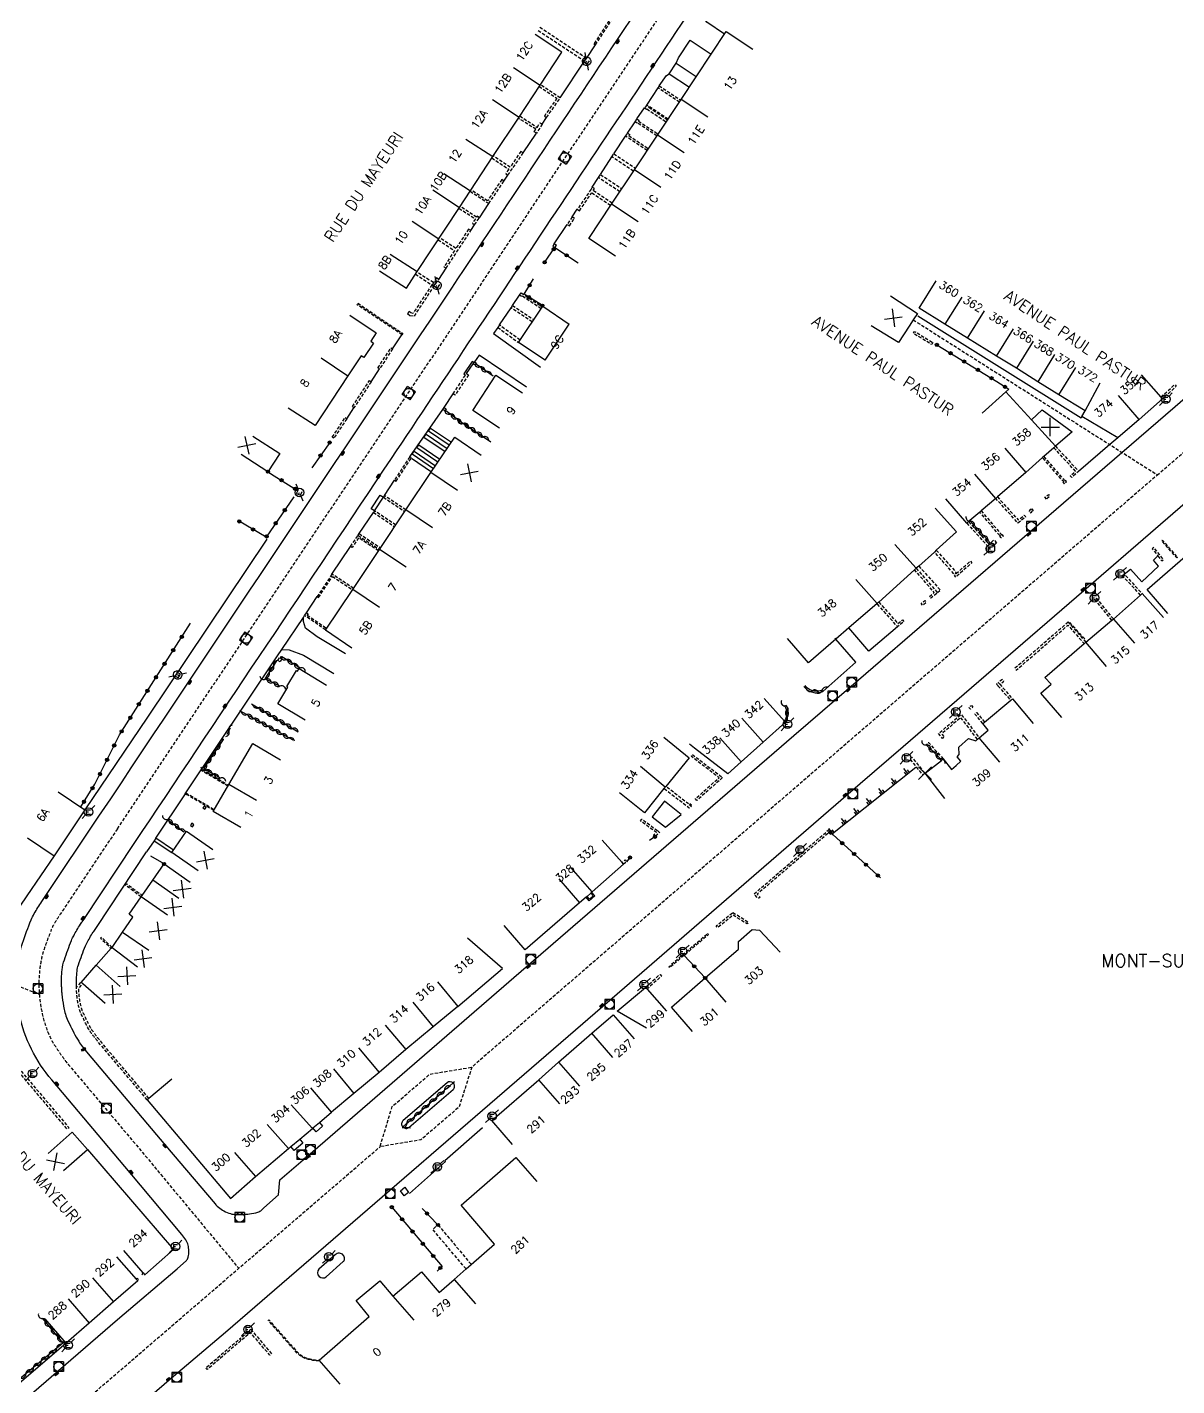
# Model space of a CAD drawing. Header units: millimetres. Extents: x 153000 to 154001, y 120000 to 121000.
# Drawn here: x 153349.2 to 153528.8, y 120447 to 120659.3 of the extents above; entities that cross this region are included whole.
import ezdxf
from ezdxf.enums import TextEntityAlignment as Align

# ---------------------------------------------------------------- set-up
doc = ezdxf.new("R2010")
doc.units = ezdxf.units.MM
doc.linetypes.add('DASHED', pattern=[0.75, 0.5, -0.25])
doc.layers.get('0').update_dxf_attribs({"linetype": 'CONTINUOUS'})
for name, color, linetype in [('W0001', 6, 'DASHED'), ('W0008', 7, 'CONTINUOUS'), ('W0017', 7, 'CONTINUOUS'), ('W0100', 7, 'CONTINUOUS'), ('W0112', 1, 'DASHED'), ('W0211', 2, 'CONTINUOUS'), ('W0310', 3, 'CONTINUOUS'), ('W0322', 7, 'CONTINUOUS'), ('W0334', 7, 'CONTINUOUS'), ('W0400', 7, 'CONTINUOUS'), ('W0420', 7, 'CONTINUOUS'), ('W0471', 7, 'CONTINUOUS'), ('W0980', 7, 'CONTINUOUS'), ('W0989', 7, 'CONTINUOUS'), ('W0991', 7, 'CONTINUOUS'), ('W1102', 7, 'CONTINUOUS')]:
    doc.layers.add(name, color=color, linetype=linetype)
doc.styles.get("Standard").update_dxf_attribs({"font": 'romans.shx', "width": 0.85})

# ---------------------------------------------------------------- blocks, each defined once
blk = doc.blocks.new('T420')
for p, q in [((0.75, 0.75), (-0.75, 0.75)), ((-0.75, 0.75), (-0.75, -0.75)), ((0.75, 0.75), (0.75, -0.75)), ((0.75, -0.75), (-0.75, -0.75))]:
    blk.add_line(p, q)
blk.add_ellipse((0, 0), major_axis=(-0.53, 0.53), ratio=1, start_param=3.926991, end_param=10.210176)
blk = doc.blocks.new('T471')
for p, q in [((-0.333334, 0.333334), (-0.333334, -0.333334)), ((-0.333334, 0.333334), (0.333334, 0.333334)), ((-0.333334, 0), (0, 0)), ((0.500001, 0.500001), (1.000002, 1.000002)), ((-0.500001, -0.500001), (-1.000002, -1.000002)), ((-0.333334, -0.333334), (0.333334, -0.333334))]:
    blk.add_line(p, q)
blk.add_ellipse((0, 0), major_axis=(0.471405, 0.471405), ratio=1, start_param=5.4977871438, end_param=11.780972451)
blk = doc.blocks.new('t991o')
at = {"color": 0, "linetype": 'Continuous'}
for p, q in [((-1, 1), (1, -1)), ((-1, -1), (1, 1))]:
    blk.add_line(p, q, dxfattribs=at)
blk = doc.blocks.new('T400')
for p, q in [((-0.15, 0.3), (0.15, 0.3)), ((-0.15, -0.25), (-0.15, 0.3)), ((-0.15, 0.15), (0.15, 0.15)), ((-0.15, 0), (0.15, 0)), ((0.15, 0.3), (0.15, -0.25)), ((-0.15, -0.15), (0.15, -0.15)), ((-0.15, -0.25), (-0.15, -0.3)), ((-0.15, -0.3), (0.15, -0.3)), ((0.15, -0.3), (0.15, -0.25))]:
    blk.add_line(p, q)
blk = doc.blocks.new('t322o')
at = {"color": 0, "linetype": 'Continuous'}
for radius in [0.25, 0.15]:
    blk.add_circle((0, 0), radius, dxfattribs=at)
blk = doc.blocks.new('t310o')
at = {"color": 0, "linetype": 'Continuous'}
for centre, start, end in [((-0.5, 0.38), 216.8699, 323.1304), ((0.5, -0.37), 36.8699, 143.1303)]:
    blk.add_arc(centre, 0.625, start, end, dxfattribs=at)
blk = doc.blocks.new('t211o')
at = {"color": 0, "linetype": 'Continuous'}
for p, q in [((-0.29, 0.5), (-0.29, 0)), ((0, 1), (0, 0)), ((0.29, 0.5), (0.29, 0))]:
    blk.add_line(p, q, dxfattribs=at)

msp = doc.modelspace()

# ---------------------------------------------------------------- linework, layer by layer
at = {"layer": 'W0001', "flags": 128}
for points in [[(153363.28, 120534.06), (153365.13, 120536.8, -0.00033), (153418.42, 120616.6, -0.000932), (153480.1, 120708.93, 0.001108), (153530.18, 120783.77, -0.000172), (153583.94, 120864.22, -0.000373), (153641.59, 120950.59, 0.000476), (153666.96, 120988.67, -0.000171), (153674.48, 121000, -0.000171)], [(153363.28, 120534.06), (153354.91, 120521.51), (153354.37, 120520.71, 0.017194), (153353.32, 120519.04, 0.035095), (153353.05, 120518.5, 0.014916), (153351.77, 120515.03, 0.031828), (153351.41, 120513.69, 0.030253), (153351.09, 120511.37, 0.029543), (153351.04, 120508.95, 0.009631), (153351.09, 120508.18, 0.009631), (153351.16, 120507.42, 0.017804), (153351.42, 120505.74, 0.042609), (153352.34, 120502.48, 0.053486), (153353.43, 120500.31, 0.00795), (153354.36, 120498.92, 0.008521), (153355.26, 120497.67, 0.010019), (153355.35, 120497.55, 0.004067), (153355.75, 120497.06), (153367.98, 120482.55), (153382.24, 120465.37)]]:
    msp.add_lwpolyline(points, format="xyb", dxfattribs=at)
for points in [[(153525.83, 120589.31), (153525.78, 120589.34), (153656.64, 120702.63)], [(153487.62, 120613.56), (153518.32, 120594.07), (153520.23, 120592.86), (153525.78, 120589.34), (153418.65, 120496.8), (153416.68, 120490.59), (153410.7, 120485.44), (153404.32, 120484.37), (153406.22, 120490.65), (153412.1, 120495.71), (153418.65, 120496.8)], [(153256.58, 120466.12), (153261.74, 120467.73), (153266.16, 120470.26), (153269.66, 120474.29), (153272.71, 120479.65), (153276.71, 120499.1), (153281.62, 120521.55), (153282.6, 120526.02), (153326.99, 120517.28), (153336.46, 120513.92), (153341.33, 120512.01), (153347.53, 120509.58), (153351.09, 120508.18)], [(153295.61, 120390.77), (153382.24, 120465.37), (153404.32, 120484.37)]]:
    msp.add_lwpolyline(points, dxfattribs=at)
at = {"layer": 'W0008', "flags": 128}
for points in [[(153360.37, 120536), (153362.24, 120538.72, -0.00033), (153415.53, 120618.52, -0.000932), (153477.22, 120710.87, 0.001108), (153527.29, 120785.7, -0.000172), (153581.06, 120866.14, -0.000373), (153638.71, 120952.52, 0.000476), (153664.06, 120990.59, -0.000142), (153670.32, 121000, -0.000142)], [(153354.56, 120509.35, 0.008298), (153354.58, 120508.57, 0.017727), (153354.61, 120508.21, 0.011806), (153354.87, 120506.34, 0.021554), (153355.09, 120505.33, 0.044411), (153355.46, 120504.28, 0.015889), (153356.84, 120501.49, 0.026138), (153357.24, 120500.84, 0.019201), (153357.86, 120500), (153358.48, 120499.22), (153370.82, 120484.57), (153378.56, 120475.44, 0.011614), (153378.78, 120475.19, 0.023578), (153378.9, 120475.07, 0.046679), (153379.7, 120474.48, 0.042032), (153380.69, 120474, 0.083252), (153381.7, 120473.79, 0.038942), (153383.92, 120473.87, 0.04989), (153385.24, 120474.16, 0.106402), (153385.8, 120474.48), (153386.17, 120474.82), (153388.46, 120476.86), (153388.68, 120479.19), (153393.02, 120482.95), (153425.24, 120510.82), (153468.96, 120548.61), (153477.94, 120556.32), (153506.13, 120580.69), (153520.23, 120592.86), (153528.54, 120600.04), (153589.23, 120652.56)], [(153324.44, 120423.83), (153363.28, 120457.37), (153372.61, 120465.27), (153374.07, 120466.61, 0.078317), (153374.22, 120466.81, 0.057673), (153374.36, 120467.12, 0.061982), (153374.43, 120467.6, 0.030244), (153374.41, 120468.58, 0.082744), (153374.19, 120469.42, 0.074984), (153373.68, 120470.23), (153373.33, 120470.63), (153365.3, 120480.31), (153353.07, 120494.81, -0.131762), (153347.99, 120505.08, -0.046607), (153347.53, 120509.58, -0.021484), (153347.6, 120511.64, -0.030253), (153347.98, 120514.38, -0.031828), (153348.45, 120516.15, -0.014916), (153349.81, 120519.81, -0.035095), (153350.29, 120520.79, -0.017194), (153351.47, 120522.67), (153352, 120523.46), (153360.37, 120536)], [(153354.56, 120509.35, -0.033625), (153354.66, 120512.02, -0.056903), (153355, 120513.57, -0.008787), (153356.11, 120516.61, -0.035448), (153356.46, 120517.34, -0.005654), (153356.96, 120518.22, -0.0054), (153357.51, 120519.13, -0.024858), (153357.73, 120519.44, 0.016928), (153358.05, 120519.89), (153365.91, 120531.75)], [(153356.9, 120509.27, -0.035244), (153356.99, 120511.78, -0.056903), (153357.21, 120512.8, -0.008787), (153358.3, 120515.77, -0.035448), (153358.5, 120516.19, -0.005654), (153358.98, 120517.03, -0.0054), (153359.5, 120517.9, -0.024858), (153359.59, 120518.02, 0.016928), (153360, 120518.6), (153367.86, 120530.45)], [(153408.37, 120487.89), (153407.88, 120487.46), (153408.81, 120487.37), (153415.73, 120493.29, 0.450729), (153415.73, 120494.35, 0.370287), (153414.81, 120494.36), (153407.92, 120488.45, 0.207869), (153407.69, 120487.98, 0.198442), (153407.88, 120487.46, 0.189347), (153408.36, 120487.23, 0.193349), (153408.81, 120487.37), (153409.1, 120487.34)]]:
    msp.add_lwpolyline(points, format="xyb", dxfattribs=at)
at = {"layer": 'W0008'}
msp.add_lwpolyline([(153365.91, 120531.75), (153367.18, 120533.62, 0.000108), (153406.1, 120591.9, 0.000419), (153431.82, 120630.43, -0.000269), (153456.93, 120667.99, 0.000637), (153476.99, 120698.01, 0.001586), (153508.28, 120744.78, 0.001159), (153533.41, 120782.36, 0.000114), (153548.92, 120805.52, -0.000413), (153595.83, 120875.74, 0.000653), (153620.79, 120913.12, 0.000704), (153645.75, 120950.48, -0.000181), (153676.81, 120997.11, -0.000009), (153678.73, 121000, -0.000009)], format="xyb", dxfattribs=at)
at = {"layer": 'W0008', "flags": 128}
for points in [[(153332.56, 120414.42), (153371.37, 120447.93), (153380.17, 120455.41), (153442.5, 120509.27), (153477.08, 120539.2), (153486.05, 120546.9), (153514.26, 120571.28), (153536.67, 120590.64), (153597.36, 120643.16), (153660.7, 120697.92)], [(153513.97, 120598.47), (153513.86, 120598.21), (153488.33, 120614.13)], [(153437.39, 120524.11), (153437.87, 120523.56), (153437.01, 120522.77), (153436.51, 120523.34)], [(153437.24, 120523.98), (153437.59, 120523.58), (153437.02, 120523.06), (153436.66, 120523.47)], [(153415.95, 120494.53), (153415.73, 120494.35), (153414.74, 120493.48), (153414.41, 120493.19)], [(153394.84, 120488.15), (153395.32, 120487.58), (153394.34, 120486.7), (153393.83, 120487.3)], [(153391.77, 120485.55), (153392.28, 120484.95), (153390.92, 120483.76), (153390.39, 120484.39)]]:
    msp.add_lwpolyline(points, dxfattribs=at)
at = {"layer": 'W0017', "flags": 128}
for points in [[(153519.57, 120595.15), (153518.32, 120594.07), (153513.46, 120589.89)], [(153520.56, 120573.84), (153521.57, 120574.62), (153523.34, 120572.63), (153525.91, 120575.09), (153525.15, 120576.04), (153525.83, 120576.68)], [(153485.18, 120565.62), (153480.69, 120561.81), (153477.56, 120565.43)], [(153408.92, 120477.08), (153414.57, 120482.04), (153414.46, 120482.21), (153420.33, 120487.37)]]:
    msp.add_lwpolyline(points, dxfattribs=at)
for points in [[(153470.54, 120556.27, 0.083288), (153471.15, 120555.7, 0.083288), (153471.91, 120555.37, 0.080533), (153472.71, 120555.31, 0.080533), (153473.49, 120555.5), (153478.66, 120560.06), (153475.5, 120563.65), (153475.35, 120563.81)], [(153467.67, 120550.68, 0.079262), (153468, 120551.38, 0.079262), (153468.11, 120552.16, 0.064614), (153468.01, 120552.79, 0.064614), (153467.75, 120553.37)], [(153394.82, 120464.08, 0.370275), (153395.89, 120464.05), (153398.57, 120466.41, 0.218857), (153398.77, 120466.86, 0.172913), (153398.55, 120467.45, 0.212241), (153397.98, 120467.73, 0.192319), (153397.33, 120467.5), (153394.77, 120465.24, 0.403133), (153394.79, 120464.1)], [(153355.29, 120453.7), (153346.13, 120445.82), (153345.87, 120445.7, -0.032907), (153345.42, 120445.52, -0.182584), (153345.33, 120445.53, -0.077051), (153345.28, 120445.56, -0.021374), (153345.14, 120445.7), (153344.44, 120446.43)]]:
    msp.add_lwpolyline(points, format="xyb", dxfattribs=at)
for points in [[(153448.92, 120534.29), (153451.35, 120536.26), (153448.78, 120538.34), (153446.83, 120535.93)], [(153408.17, 120478.03), (153408.78, 120477.23), (153408.1, 120476.71), (153407.49, 120477.5)]]:
    msp.add_lwpolyline(points, close=True, dxfattribs=at)
at = {"layer": 'W0100'}
for points in [[(153404.23, 120621.22), (153408.43, 120618.5), (153410.11, 120621.1), (153416.75, 120631.12), (153421.93, 120639.07), (153426.04, 120645.24), (153429.35, 120650.24), (153432.74, 120655.37), (153428.57, 120658.13)], [(153441.1, 120623.51), (153436.93, 120626.27), (153440.5, 120631.65), (153444.05, 120637), (153447.66, 120642.43), (153451.36, 120647.99), (153458.4, 120658.61), (153462.57, 120655.85)], [(153430.11, 120607.25), (153425.95, 120610.03), (153429.73, 120615.69), (153433.89, 120612.91)], [(153399.58, 120614.29), (153403.74, 120611.52), (153402.87, 120610.21), (153403.28, 120609.93), (153401.77, 120607.66), (153401.35, 120607.94), (153399.28, 120604.84), (153394.17, 120597.04), (153389.99, 120599.78)], [(153430.11, 120607.25), (153433.89, 120612.91)], [(153423, 120596.65), (153418.81, 120599.38), (153422.41, 120604.9), (153426.6, 120602.17)], [(153384.43, 120595.38), (153388.64, 120592.69), (153386.81, 120589.84), (153382.6, 120592.53)], [(153399.93, 120562.28), (153395.78, 120565.07), (153400.07, 120571.43), (153404.23, 120577.7), (153408.35, 120583.87), (153412.27, 120589.69), (153415.99, 120595.22), (153420.14, 120592.42)], [(153392.63, 120550.99), (153388.35, 120553.59), (153389.92, 120556.17), (153389.75, 120556.28), (153391.27, 120558.75), (153391.43, 120558.65), (153391.68, 120559.07), (153395.96, 120556.48)], [(153382.58, 120534.22), (153378.26, 120536.75), (153380.72, 120540.96), (153384.46, 120547.35), (153388.78, 120544.82)], [(153375.9, 120527.49), (153371.78, 120530.33), (153374.07, 120533.65), (153378.19, 120530.81)]]:
    msp.add_lwpolyline(points, dxfattribs=at)
at = {"layer": 'W0100', "flags": 128}
for points in [[(153523.22, 120604.95), (153526.32, 120601.49), (153526.56, 120601.22), (153522.93, 120597.97), (153519.57, 120595.15), (153513.97, 120598.47), (153514.48, 120599.33), (153510.38, 120601.85), (153507.07, 120603.9), (153503.73, 120605.99), (153500.63, 120607.91), (153496.12, 120610.7), (153492.57, 120612.88), (153488.53, 120615.39), (153491.18, 120619.64)], [(153484.09, 120617.29), (153488.28, 120614.56), (153487.62, 120613.56), (153486.96, 120612.55), (153485.33, 120610.03), (153481.04, 120612.61)], [(153498.38, 120598.98), (153502.08, 120602.34), (153506.07, 120597.94), (153507.78, 120599.49), (153512.43, 120596.09), (153509.86, 120593.81), (153509.6, 120593.57), (153508.01, 120592.19), (153507.83, 120592.03), (153505.19, 120589.73), (153500.76, 120585.9), (153500.5, 120585.67), (153498.22, 120583.72), (153498, 120583.53), (153496.46, 120582.2), (153496.26, 120582.03), (153495.99, 120581.8), (153492.73, 120585.6)], [(153491.06, 120584.14), (153494.4, 120580.42), (153491.22, 120577.56), (153490.92, 120577.29), (153488.48, 120575.1), (153488.08, 120574.74), (153487.81, 120574.5), (153482.23, 120569.47), (153481.96, 120569.23), (153477.56, 120565.43), (153475.5, 120563.65), (153471.24, 120559.98), (153467.98, 120563.77)], [(153527.41, 120567.67), (153524.14, 120571.45), (153531.71, 120578.01), (153537.18, 120582.71), (153540.44, 120578.92)], [(153510.81, 120551.45), (153507.56, 120555.24), (153509.17, 120556.63), (153508.2, 120557.68), (153514.31, 120562.98), (153514.58, 120563.22), (153518.67, 120566.62), (153518.9, 120566.81), (153523.13, 120570.55), (153523.39, 120570.79), (153526.71, 120567.05)], [(153464.35, 120554.42), (153467.49, 120550.88), (153467.67, 120550.68), (153464.19, 120547.6), (153460.76, 120544.52), (153458.67, 120542.65), (153453.44, 120546.64), (153452.64, 120547.25)], [(153492.54, 120538.78), (153489.46, 120542.72), (153492.02, 120544.73), (153492.3, 120544.95), (153493.59, 120543.3), (153494.32, 120543.94), (153495.08, 120544.59), (153494.49, 120545.3), (153494.81, 120545.63), (153494.73, 120546.82), (153496.27, 120548.15), (153497.38, 120547.8), (153497.66, 120548.03), (153497.93, 120548.26), (153499.31, 120549.45), (153498.5, 120550.47), (153498.77, 120550.7), (153502.85, 120554.12), (153503.12, 120554.34), (153506.33, 120550.51)], [(153448.67, 120548.35), (153452.61, 120545.14), (153448.97, 120540.66), (153448.85, 120540.53), (153448.68, 120540.32), (153445.65, 120536.54), (153441.75, 120539.67)], [(153354.06, 120539.8), (153358.22, 120537.02), (153353.4, 120529.82), (153349.14, 120523.55), (153345.96, 120518.9), (153341.84, 120521.72)], [(153439.04, 120532.25), (153442.12, 120528.77)], [(153361.37, 120506.74), (153357.89, 120509.81), (153357.62, 120510.05), (153359.99, 120512.72), (153362.33, 120515.37), (153362.46, 120515.52), (153364.09, 120517.91), (153365.72, 120520.25), (153365.14, 120520.69), (153367, 120523.4), (153367.17, 120523.64), (153368.8, 120526), (153370.57, 120528.55), (153374.68, 120525.71)], [(153442.35, 120528.5), (153437.48, 120524.19), (153437.39, 120524.11), (153437.24, 120523.98), (153436.66, 120523.47), (153436.51, 120523.34), (153435.5, 120522.47), (153426.97, 120515.12), (153423.71, 120518.91)], [(153453.13, 120502.39), (153449.85, 120506.17), (153455.12, 120510.74), (153460.33, 120515.26), (153460.3, 120516.44), (153462.45, 120518.33), (153463.62, 120518.23), (153466.83, 120514.77)], [(153413.31, 120510.15), (153416.48, 120506.29), (153423.44, 120512.2), (153417.96, 120516.94)], [(153445.97, 120502.88), (153441.36, 120505.57), (153445.79, 120509.27), (153446.03, 120509.01), (153449.09, 120505.56)], [(153409.42, 120506.95), (153412.61, 120503.1), (153408.35, 120499.54)], [(153416.49, 120506.29), (153412.61, 120503.1)], [(153405.12, 120503.35), (153408.35, 120499.54), (153404.2, 120495.99)], [(153425.03, 120484.7), (153421.77, 120488.48), (153429.12, 120494.84), (153432.19, 120497.57), (153437.41, 120502.11), (153440.75, 120504.99), (153444.02, 120501.21)], [(153400.98, 120499.81), (153404.2, 120495.99), (153400.23, 120492.69)], [(153371.77, 120494.92), (153368.22, 120491.92), (153367.95, 120491.69), (153380.95, 120476.27), (153384.87, 120479.72), (153390.04, 120484.09), (153390.39, 120484.39), (153391.77, 120485.55), (153393.75, 120487.23), (153393.83, 120487.3), (153394.84, 120488.15), (153396.73, 120489.76), (153393.52, 120493.59)], [(153397.03, 120496.53), (153400.23, 120492.69), (153396.73, 120489.76)], [(153393.8, 120487.18), (153393.75, 120487.23), (153390.46, 120490.91)], [(153352.49, 120483.29), (153356.21, 120486.63), (153358.62, 120483.95), (153372.06, 120468.31), (153367.56, 120464.37)], [(153390.04, 120484.09), (153386.68, 120487.84)], [(153381.57, 120483.48), (153384.87, 120479.72)], [(153398.11, 120447.27), (153394.83, 120451.04), (153402.64, 120457.84), (153400.61, 120460.32), (153404.28, 120463.43), (153406.34, 120461.04), (153410.81, 120464.82), (153413.54, 120461.59), (153415.92, 120463.6), (153417.75, 120465.27), (153418.57, 120465.99), (153422.18, 120469.14), (153416.99, 120475.23), (153425.53, 120482.68), (153428.81, 120478.91)], [(153363.17, 120467.19), (153366.23, 120463.69), (153366.47, 120463.43), (153362.68, 120460.11), (153358.87, 120456.82), (153355.29, 120453.7), (153352.01, 120457.47)], [(153367.33, 120464.64), (153364.27, 120468.13)]]:
    msp.add_lwpolyline(points, dxfattribs=at)
at = {"layer": 'W0112'}
for points in [[(153442.52, 120664.08), (153437.73, 120656.69), (153437.98, 120656.52), (153442.77, 120663.92)], [(153433.92, 120628.24), (153434.68, 120629.42), (153434.33, 120629.64), (153433.57, 120628.47)], [(153431.64, 120624.84), (153431.87, 120625.19), (153431.52, 120625.42), (153431.29, 120625.07)], [(153406.28, 120609.01), (153404.24, 120605.91), (153403.99, 120606.07), (153406.03, 120609.18)], [(153419.4, 120606.79), (153419.17, 120606.46), (153418.86, 120606.67), (153419.08, 120607)], [(153418.16, 120604.96), (153416.04, 120601.78), (153415.72, 120601.99), (153417.84, 120605.17)], [(153400, 120600), (153402.67, 120604.06), (153402.92, 120603.9), (153400.25, 120599.84)], [(153414.14, 120599.55), (153414.34, 120599.87), (153414.66, 120599.68), (153414.46, 120599.36)], [(153396.86, 120595.25), (153398.86, 120598.28), (153399.11, 120598.11), (153397.11, 120595.09)], [(153408.95, 120592.15), (153406.57, 120588.53), (153406.83, 120588.36), (153409.2, 120591.98)], [(153389, 120560.58), (153388.7, 120560.14), (153388.36, 120560.36), (153388.66, 120560.81)], [(153376.87, 120537.63), (153376.64, 120537.33), (153376.96, 120537.09), (153377.18, 120537.39)], [(153375.02, 120534.34), (153375.25, 120534.67), (153374.92, 120534.9), (153374.69, 120534.57)]]:
    msp.add_lwpolyline(points, close=True, dxfattribs=at)
for points in [[(153429, 120658.79), (153436.27, 120653.98), (153436.57, 120654.41), (153429.29, 120659.22)], [(153429.2, 120650.03), (153431.95, 120648.21), (153430, 120645.4), (153430.33, 120645.17), (153432.48, 120648.25), (153429.38, 120650.29)], [(153451.08, 120647.57), (153447.75, 120649.79), (153447.95, 120650.12), (153451.3, 120647.9)], [(153426.16, 120645.42), (153428.86, 120643.64), (153429.31, 120644.36), (153429.66, 120644.15), (153428.77, 120642.73), (153428.42, 120642.95), (153428.67, 120643.34), (153425.92, 120645.06)], [(153449.31, 120644.91), (153445.99, 120647.12), (153445.65, 120646.69), (153445.95, 120646.46), (153446, 120646.52), (153449.03, 120644.5)], [(153449.22, 120644.78), (153446.21, 120646.79), (153446.3, 120646.91)], [(153447.57, 120642.31), (153444.51, 120644.33), (153444.49, 120644.3), (153444.17, 120644.5), (153444.45, 120644.95), (153444.77, 120644.75), (153444.69, 120644.62), (153447.76, 120642.59)], [(153446.05, 120640.01), (153442.69, 120642.24), (153443, 120642.71), (153443.32, 120642.5), (153443.21, 120642.34), (153446.25, 120640.32)], [(153421.78, 120638.85), (153424.43, 120637.08), (153423.95, 120636.38), (153424.29, 120636.15), (153426.68, 120639.66), (153426.34, 120639.89), (153424.66, 120637.42), (153422.01, 120639.19)], [(153443.91, 120636.79), (153440.54, 120639.03), (153440.84, 120639.5), (153444.22, 120637.26)], [(153418.4, 120633.65), (153420.97, 120631.97), (153420.95, 120631.95), (153421.29, 120631.72), (153423.68, 120635.25), (153423.34, 120635.48), (153421.1, 120632.16), (153418.53, 120633.84)], [(153441.78, 120633.58), (153438.43, 120635.79), (153438.74, 120636.26), (153442.09, 120634.04)], [(153440.59, 120631.79), (153437.63, 120633.75), (153437.64, 120633.76), (153437.83, 120634.08), (153437.47, 120634.29), (153437.29, 120633.98), (153435.14, 120630.83), (153435.48, 120630.6), (153437.4, 120633.41), (153440.36, 120631.44)], [(153416.66, 120630.98), (153419.22, 120629.32), (153418.76, 120628.66), (153419.09, 120628.42), (153419.84, 120629.5), (153419.51, 120629.74), (153419.41, 120629.6), (153416.85, 120631.27)], [(153413.41, 120626.07), (153415.95, 120624.38), (153415.95, 120624.38), (153414.31, 120621.84), (153414.66, 120621.62), (153416.29, 120624.15), (153418.5, 120627.51), (153418.16, 120627.73), (153416.18, 120624.72), (153413.63, 120626.41)], [(153409.85, 120620.7), (153412.42, 120619.03), (153409.49, 120614.58), (153409.15, 120614.65), (153408.87, 120614.86), (153408.62, 120614.53), (153408.98, 120614.26), (153409.68, 120614.13), (153412.99, 120619.15), (153412.99, 120619.15), (153413.48, 120619.89), (153413.14, 120620.11), (153412.65, 120619.38), (153410.08, 120621.04)], [(153429.48, 120615.3), (153426.46, 120617.32), (153426.4, 120617.23), (153426.11, 120617.42), (153426.36, 120617.8), (153429.67, 120615.59)], [(153400.83, 120616.16), (153407.89, 120611.44), (153407.75, 120611.24), (153400.7, 120615.96)], [(153428.09, 120613.23), (153424.78, 120615.45), (153425.03, 120615.82), (153428.34, 120613.6)], [(153426.2, 120610.41), (153422.97, 120612.76), (153422.71, 120612.38), (153425.95, 120610.03)], [(153408.35, 120583.88), (153405.03, 120586.1), (153404.86, 120585.84), (153408.18, 120583.62)], [(153406.77, 120581.5), (153403.45, 120583.72), (153403.28, 120583.46), (153406.59, 120581.24)], [(153404.06, 120577.45), (153400.97, 120579.5), (153399.94, 120578), (153399.7, 120578.17), (153400.9, 120579.89), (153404.22, 120577.69)], [(153400.9, 120579.89), (153400.88, 120579.91), (153401.07, 120580.17), (153404.39, 120577.95)], [(153400.19, 120571.61), (153396.81, 120573.85), (153394.49, 120570.32), (153394.72, 120570.16), (153396.89, 120573.46), (153400.03, 120571.37)], [(153395.82, 120565.13), (153392.54, 120567.35), (153392.84, 120567.78), (153393.07, 120567.62), (153392.94, 120567.42), (153395.98, 120565.37)], [(153380.58, 120540.7), (153376.38, 120543.16), (153376.47, 120543.31), (153380.66, 120540.85)], [(153378.36, 120536.9), (153373.9, 120539.51), (153373.98, 120539.66), (153378.44, 120537.05)]]:
    msp.add_lwpolyline(points, dxfattribs=at)
at = {"layer": 'W0112', "flags": 128}
for points in [[(153490.69, 120610.02), (153490.5, 120609.71), (153487.65, 120611.45), (153487.83, 120611.75)], [(153508.42, 120585.56), (153508.2, 120585.84), (153508.73, 120586.27), (153508.95, 120585.99)], [(153501.36, 120579.49), (153501.14, 120579.77), (153501.47, 120580.03), (153501.69, 120579.76)], [(153525.83, 120576.68), (153526.45, 120575.89), (153526.7, 120576.09), (153526.09, 120576.88), (153525.23, 120577.99), (153524.97, 120577.79)], [(153528.88, 120576.44), (153528.79, 120576.36), (153526.43, 120579.07), (153526.52, 120579.15)], [(153494.27, 120573.38), (153494.04, 120573.64), (153496.55, 120575.88), (153496.79, 120575.61)], [(153489.09, 120568.96), (153488.86, 120569.24), (153489.41, 120569.69), (153489.64, 120569.41)], [(153496.7, 120553.32), (153496.93, 120553.05), (153496.55, 120552.72), (153496.32, 120552.99)], [(153457.84, 120542.05), (153453.83, 120538.47), (153453.6, 120538.74), (153457.28, 120542.03), (153452.91, 120545.37), (153453.12, 120545.65)], [(153489.46, 120542.72), (153489.15, 120542.47), (153487.09, 120545.01), (153487.39, 120545.26)], [(153447.72, 120533.72), (153448, 120533.44), (153447.27, 120532.8), (153447.04, 120533.07), (153447.49, 120533.46), (153445.03, 120535.27), (153445.24, 120535.56)], [(153462.76, 120523.88), (153474.53, 120533.98), (153474.76, 120533.71), (153463.26, 120523.84), (153463.68, 120523.35), (153463.41, 120523.12)], [(153442.35, 120528.5), (153442.13, 120528.78), (153442.61, 120529.17), (153442.84, 120528.9)], [(153459.45, 120520.97), (153461.86, 120519.48), (153461.67, 120519.18), (153459.47, 120520.54), (153457.06, 120518.58), (153456.83, 120518.86)], [(153455.48, 120517.68), (153455.62, 120517.51), (153451.81, 120514.25), (153449.56, 120512.32), (153449.42, 120512.49)], [(153384.13, 120455.84), (153387.36, 120452.03), (153387.09, 120451.8), (153384.09, 120455.34), (153382.62, 120454.1), (153382.37, 120454.35)]]:
    msp.add_lwpolyline(points, close=True, dxfattribs=at)
for points in [[(153526.32, 120601.49), (153528.47, 120603.46), (153528.71, 120603.19), (153526.56, 120601.22)], [(153508.01, 120592.19), (153511.26, 120588.46)], [(153509.82, 120593.85), (153509.86, 120593.81), (153513.46, 120589.89), (153512.37, 120588.92), (153512.14, 120589.18), (153512.95, 120589.91), (153509.6, 120593.57)], [(153511.07, 120588.31), (153510.98, 120588.23), (153511.2, 120587.96), (153511.58, 120588.27), (153511.35, 120588.54), (153511.26, 120588.46), (153511.07, 120588.31), (153507.83, 120592.03)], [(153500.76, 120585.9), (153504.02, 120582.3), (153504.97, 120583.06), (153505.19, 120582.78), (153503.98, 120581.81), (153500.5, 120585.67)], [(153498.22, 120583.72), (153501.4, 120580.02), (153501.18, 120579.82), (153498, 120583.53)], [(153506.05, 120583.97), (153505.85, 120583.81), (153505.71, 120583.69), (153505.92, 120583.42)], [(153505.92, 120583.41), (153506.07, 120583.53), (153506.27, 120583.7), (153506.05, 120583.96), (153506.12, 120584.01), (153506.33, 120583.72), (153506.28, 120583.69)], [(153495.99, 120581.8), (153499.24, 120578.23)], [(153496.26, 120582.03), (153499.5, 120578.47), (153499.69, 120578.65), (153500.27, 120579.2), (153500.57, 120578.88), (153499.25, 120577.62), (153498.94, 120577.94), (153499.24, 120578.23), (153499.5, 120578.47)], [(153491.22, 120577.56), (153494.37, 120574.06), (153494.05, 120573.8), (153490.92, 120577.29)], [(153488.48, 120575.1), (153491.88, 120571.31), (153491.42, 120570.93)], [(153488.08, 120574.74), (153491.42, 120570.93), (153490.38, 120570.07), (153490.15, 120570.34), (153490.91, 120570.97), (153487.81, 120574.5)], [(153523.13, 120570.55), (153520.51, 120573.36), (153520.35, 120573.24), (153520.14, 120573.53), (153520.56, 120573.84), (153523.39, 120570.79)], [(153482.23, 120569.47), (153485.22, 120566.12), (153485.92, 120566.71), (153486.15, 120566.44), (153485.18, 120565.62), (153481.96, 120569.23)], [(153518.67, 120566.62), (153515.97, 120569.89), (153516.2, 120570.08), (153518.9, 120566.81)], [(153511.82, 120566.33), (153503.49, 120559.1), (153503.72, 120558.83), (153511.78, 120565.85), (153514.31, 120562.98)], [(153514.41, 120563.7), (153511.93, 120566.43), (153511.82, 120566.33), (153514.26, 120563.58), (153514.58, 120563.22)], [(153500.87, 120556.4), (153500.6, 120556.64), (153500.9, 120556.9), (153501.14, 120556.63), (153501.76, 120557.1), (153501.55, 120557.39), (153500.9, 120556.9)], [(153500.84, 120556.37), (153502.85, 120554.12)], [(153501.14, 120556.63), (153503.12, 120554.34)], [(153497.66, 120548.03), (153495.04, 120551.43), (153492.06, 120548.87), (153492.48, 120548.38), (153492.21, 120548.15), (153491.56, 120548.91), (153495.1, 120551.94), (153497.93, 120548.26)], [(153498.5, 120550.47), (153497.24, 120551.97), (153497.51, 120552.2), (153498.77, 120550.7)], [(153492.02, 120544.73), (153491.41, 120545.42), (153489.73, 120547.3), (153489.99, 120547.54), (153492.3, 120544.95)], [(153452.63, 120537.83), (153452.91, 120537.61), (153452.63, 120537.25), (153448.68, 120540.32)], [(153452.9, 120537.65), (153452.98, 120537.74), (153452.73, 120537.95), (153452.63, 120537.83), (153448.97, 120540.66)], [(153367, 120523.4), (153364.56, 120525.21), (153364.74, 120525.45), (153367.17, 120523.64)], [(153362.46, 120515.52), (153360.78, 120517.08), (153360.64, 120516.94), (153362.33, 120515.37)], [(153445.79, 120509.27), (153448.06, 120511.29), (153448.29, 120511.02), (153446.03, 120509.01)], [(153340.98, 120504.76), (153355.72, 120487.35), (153355.45, 120487.12), (153340.78, 120504.45), (153340.98, 120504.74)], [(153417.75, 120465.27), (153412.54, 120471.46), (153413.37, 120472.16)], [(153413.38, 120472.14), (153418.57, 120465.99)], [(153366.23, 120463.69), (153366.38, 120463.84), (153366.62, 120463.58), (153366.47, 120463.43)], [(153367.34, 120464.65), (153367.56, 120464.37), (153367.37, 120464.22), (153367.15, 120464.5), (153367.33, 120464.64)], [(153382.58, 120454.07), (153377.31, 120449.54), (153377.08, 120449.8), (153382.35, 120454.33)]]:
    msp.add_lwpolyline(points, dxfattribs=at)
for points in [[(153367.95, 120491.69), (153360.73, 120500.2), (153360.17, 120500.89, -0.014459), (153359.14, 120502.22, -0.035245), (153358.77, 120502.81, -0.014107), (153357.63, 120505.11, -0.04244), (153357.34, 120505.91, -0.028319), (153357.05, 120507.31, -0.037267), (153356.9, 120509.27), (153357.62, 120510.05)], [(153368.22, 120491.92), (153361, 120500.43), (153360.45, 120501.11, -0.014459), (153359.43, 120502.43, -0.035245), (153359.09, 120502.97, -0.014107), (153357.96, 120505.26, -0.04244), (153357.69, 120506, -0.028319), (153357.4, 120507.36, -0.025455), (153357.25, 120508.9, -0.007709), (153357.25, 120509.13), (153357.89, 120509.81)], [(153394.84, 120450.92, -0.01373), (153394.53, 120450.9, -0.03137), (153394.37, 120450.91, -0.025414), (153393.9, 120450.98, -0.012882), (153393, 120451.18, -0.052883), (153392.44, 120451.38, -0.042208), (153391.81, 120451.76), (153391.48, 120452), (153386.86, 120457.24), (153386.95, 120457.32), (153391.56, 120452.09), (153391.88, 120451.86, 0.042208), (153392.49, 120451.49, 0.052883), (153393.02, 120451.29, 0.012882), (153393.92, 120451.09, 0.025414), (153394.39, 120451.03, 0.03137), (153394.52, 120451.02, 0.01373), (153394.83, 120451.04)]]:
    msp.add_lwpolyline(points, format="xyb", dxfattribs=at)
at = {"layer": 'W0211', "flags": 128}
msp.add_lwpolyline([(153475.01, 120533.33), (153488.01, 120543.69)], dxfattribs=at)
at = {"layer": 'W0310'}
for p, q in [((153408.37, 120487.89), (153414.41, 120493.19)), ((153414.74, 120493.48), (153415.34, 120493.94))]:
    msp.add_line(p, q, dxfattribs=at)
for points in [[(153421.97, 120604.77), (153419.38, 120606.58)], [(153417.24, 120597.35), (153414.58, 120599.33)], [(153417.35, 120597.37), (153421.61, 120594.52)], [(153388.68, 120556.33), (153386.36, 120557.47), (153388.22, 120560.26)], [(153391.79, 120559.17), (153388.97, 120560.91)], [(153390.74, 120547.88), (153382.43, 120552.48)], [(153384.22, 120553.59), (153391.53, 120549.19)], [(153380.43, 120548.84), (153380.98, 120549.82)], [(153379.35, 120541.96), (153376.78, 120543.44), (153379.84, 120548.01)], [(153489.65, 120547.15), (153491.41, 120545.42)], [(153371.12, 120535.49), (153373.67, 120533.58)]]:
    msp.add_lwpolyline(points, dxfattribs=at)
at = {"layer": 'W0310', "flags": 128}
for points in [[(153499.69, 120578.65), (153496.46, 120582.2)], [(153491.41, 120545.42), (153491.91, 120544.92)], [(153351.58, 120457.51), (153354.77, 120453.66), (153345.33, 120445.85)]]:
    msp.add_lwpolyline(points, dxfattribs=at)
for points in [[(153473.41, 120555.71, -0.080533), (153472.69, 120555.53, -0.080533), (153471.97, 120555.59, -0.083288), (153471.27, 120555.89, -0.083288), (153470.71, 120556.41, -0.083288)], [(153467.49, 120550.88, -0.007128), (153467.45, 120550.83)]]:
    msp.add_lwpolyline(points, format="xyb", dxfattribs=at)
at = {"layer": 'W0310'}
msp.add_lwpolyline([(153467.53, 120553.24, -0.064614), (153467.76, 120552.71, -0.064614), (153467.85, 120552.15, -0.079262), (153467.76, 120551.46, -0.072093), (153467.49, 120550.88)], format="xyb", dxfattribs=at)
at = {"layer": 'W0322'}
for p, q in [((153491.31, 120609.65), (153500.7, 120603.93)), ((153500.7, 120603.93), (153502.53, 120602.71)), ((153502.53, 120602.71), (153502.08, 120602.34))]:
    msp.add_line(p, q, dxfattribs=at)
at = {"layer": 'W0322', "flags": 128}
for points in [[(153416.52, 120624.5), (153416.52, 120624.5)], [(153447.27, 120532.8), (153446.39, 120532.21)], [(153474.67, 120533.47), (153475.1, 120533.08), (153482.52, 120526.37)], [(153370.57, 120528.55), (153368.53, 120529.77)], [(153443.36, 120529.55), (153442.84, 120528.9)], [(153455.12, 120510.74), (153451.81, 120514.25)], [(153406.15, 120474.92), (153414, 120465.68), (153413.22, 120464.93)], [(153413.37, 120472.16), (153410.92, 120474.7)]]:
    msp.add_lwpolyline(points, dxfattribs=at)
at = {"layer": 'W0322'}
for points in [[(153430.03, 120622.54), (153431.63, 120624.84), (153435.27, 120622.47)], [(153429.68, 120615.78), (153426.83, 120617.58), (153428.3, 120619.96)], [(153396.45, 120594.4), (153393.67, 120590.43)], [(153386.81, 120589.84), (153391.44, 120586.92), (153391.63, 120587.34)], [(153390.85, 120585.89), (153386.52, 120579.6), (153382.21, 120582.14)], [(153357.56, 120537.46), (153359.78, 120541), (153363.62, 120548.73), (153374.69, 120566.16)]]:
    msp.add_lwpolyline(points, dxfattribs=at)
at = {"layer": 'W0334'}
for points in [[(153458.14, 120658.22), (153455.38, 120660.05), (153454.99, 120660.67), (153455.3, 120661.19)], [(153447.95, 120650.12), (153449.09, 120651.75), (153449.49, 120652), (153450.56, 120653.65), (153450.94, 120654.5), (153452.78, 120657.27), (153456.07, 120655.09)], [(153422.71, 120612.38), (153422.03, 120611.42), (153429.38, 120606.19)], [(153419, 120606.88), (153418.71, 120607.07), (153417.42, 120605.11), (153417.69, 120604.93)], [(153427.22, 120603.07), (153419.78, 120608.03), (153419.08, 120607)], [(153409.22, 120591.95), (153412.35, 120589.82)], [(153403.45, 120583.72), (153402.93, 120584.06), (153404.36, 120586.15), (153404.86, 120585.84)], [(153386.65, 120579.28), (153367.99, 120551.46), (153358.22, 120537.02)], [(153374, 120539.65), (153388.29, 120561.09), (153388.98, 120562.07), (153392.35, 120567.07)], [(153398.92, 120561.37), (153394.51, 120564.04), (153392.7, 120565.38), (153392.34, 120566.41), (153392.35, 120567.07)], [(153388.98, 120562.07), (153390.11, 120562), (153392.37, 120561.19), (153397.08, 120558.33)], [(153369.3, 120532.59), (153373.91, 120539.5)], [(153372.04, 120530.7), (153369.3, 120532.59), (153369.03, 120532.17), (153371.78, 120530.33)]]:
    msp.add_lwpolyline(points, dxfattribs=at)
at = {"layer": 'W0334', "flags": 128}
for points in [[(153436.57, 120654.41), (153437.98, 120656.52)], [(153432.48, 120648.25), (153436.27, 120653.98)], [(153450.56, 120653.65), (153453.73, 120651.56)], [(153449.49, 120652), (153452.64, 120649.92)], [(153445.99, 120647.12), (153447.75, 120649.79)], [(153429.66, 120644.15), (153430.33, 120645.17)], [(153444.45, 120644.95), (153445.65, 120646.69)], [(153443, 120642.71), (153444.17, 120644.5)], [(153426.68, 120639.66), (153428.77, 120642.73)], [(153440.84, 120639.5), (153442.69, 120642.24)], [(153438.74, 120636.26), (153440.54, 120639.03)], [(153423.68, 120635.25), (153424.29, 120636.15)], [(153437.47, 120634.29), (153438.43, 120635.79)], [(153419.84, 120629.5), (153421.29, 120631.72)], [(153434.33, 120629.64), (153435.14, 120630.83)], [(153418.5, 120627.51), (153419.09, 120628.42)], [(153431.52, 120625.42), (153433.57, 120628.47)], [(153413.48, 120619.89), (153414.66, 120621.62)], [(153422.97, 120612.76), (153424.78, 120615.45)], [(153425.03, 120615.82), (153426.11, 120617.42)], [(153406.28, 120609.01), (153407.75, 120611.24)], [(153402.92, 120603.9), (153404.24, 120605.91)], [(153417.84, 120605.17), (153418.86, 120606.67)], [(153414.34, 120599.87), (153415.72, 120601.99)], [(153399.11, 120598.11), (153400.25, 120599.84)], [(153408.95, 120592.15), (153414.14, 120599.55)], [(153415.14, 120593.96), (153411.89, 120596.16), (153412.18, 120596.64), (153415.46, 120594.43)], [(153414.47, 120592.96), (153411.18, 120595.18), (153411.54, 120595.69), (153414.82, 120593.48)], [(153412.68, 120590.31), (153409.34, 120592.56), (153409.65, 120593.02), (153412.99, 120590.77)], [(153413.37, 120591.33), (153410.08, 120593.55), (153410.39, 120594.01), (153413.68, 120591.79)], [(153405.03, 120586.1), (153406.57, 120588.53)], [(153403.45, 120583.72), (153404.86, 120585.84)], [(153401.07, 120580.17), (153403.28, 120583.46)], [(153396.81, 120573.85), (153399.7, 120578.17)], [(153392.84, 120567.78), (153394.49, 120570.32)], [(153392.35, 120567.07), (153392.54, 120567.35)], [(153369.03, 120532.17), (153367.86, 120530.45)]]:
    msp.add_lwpolyline(points, dxfattribs=at)
at = {"layer": 'W1102'}
for p, q in [((153425.18, 120653), (153429.35, 120650.24)), ((153421.88, 120648.01), (153426.04, 120645.24)), ((153455.52, 120645.21), (153451.36, 120647.99)), ((153417.74, 120641.8), (153421.93, 120639.07)), ((153451.82, 120639.67), (153447.66, 120642.43)), ((153448.21, 120634.24), (153444.05, 120637)), ((153414.26, 120636.45), (153418.45, 120633.73)), ((153412.59, 120633.88), (153416.75, 120631.12)), ((153444.66, 120628.88), (153440.5, 120631.65)), ((153409.35, 120629), (153413.52, 120626.24)), ((153405.92, 120623.82), (153410.11, 120621.1)), ((153495.2, 120617.13), (153492.57, 120612.88)), ((153496.12, 120610.7), (153498.75, 120614.95)), ((153500.63, 120607.91), (153503.26, 120612.16)), ((153506.37, 120610.23), (153503.73, 120605.99)), ((153395.12, 120607.61), (153399.28, 120604.84)), ((153509.71, 120608.15), (153507.07, 120603.9)), ((153510.38, 120601.85), (153513.01, 120606.11)), ((153514.48, 120599.33), (153516.84, 120603.73)), ((153522.93, 120597.97), (153519.66, 120601.75)), ((153506.07, 120597.94), (153509.86, 120593.81)), ((153501.91, 120593.51), (153505.19, 120589.73)), ((153416.42, 120586.9), (153412.27, 120589.69)), ((153500.5, 120585.67), (153497.23, 120589.46)), ((153412.5, 120581.09), (153408.35, 120583.87)), ((153408.39, 120574.94), (153404.23, 120577.7)), ((153484.73, 120578.46), (153488.08, 120574.74)), ((153478.66, 120572.98), (153481.96, 120569.23)), ((153404.21, 120568.63), (153400.07, 120571.43)), ((153518.9, 120566.81), (153522.16, 120563.02)), ((153517.82, 120559.41), (153514.58, 120563.22)), ((153464.19, 120547.6), (153460.86, 120551.33)), ((153460.76, 120544.52), (153457.42, 120548.24)), ((153501.17, 120544.45), (153497.93, 120548.26)), ((153448.85, 120540.53), (153445.03, 120543.75)), ((153385.04, 120538.44), (153380.72, 120540.96)), ((153349.25, 120532.61), (153353.4, 120529.82)), ((153437.48, 120524.19), (153434.18, 120527.95)), ((153372.91, 120523.16), (153368.8, 120526)), ((153432.23, 120526.25), (153435.5, 120522.47)), ((153371.12, 120520.56), (153367, 120523.4)), ((153364.09, 120517.91), (153368.21, 120515.07)), ((153362.46, 120515.52), (153366.41, 120512.45)), ((153363.74, 120509.41), (153359.99, 120512.72)), ((153458.39, 120506.96), (153455.12, 120510.74)), ((153440.69, 120498.33), (153437.41, 120502.11)), ((153432.19, 120497.57), (153435.49, 120493.81)), ((153432.41, 120491.08), (153429.12, 120494.84)), ((153354.87, 120480.65), (153358.62, 120483.95)), ((153359.4, 120463.88), (153362.68, 120460.11)), ((153415.92, 120463.6), (153419.22, 120459.84)), ((153355.6, 120460.59), (153358.87, 120456.82)), ((153406.34, 120461.04), (153409.6, 120457.25))]:
    msp.add_line(p, q, dxfattribs=at)

# ---------------------------------------------------------------- block references
at = {"layer": 'W0211', "rotation": 38.55886992491369}
for p in [(153486.74, 120542.68), (153484.78, 120541.12), (153482.83, 120539.56), (153478.92, 120536.45), (153480.87, 120538), (153476.96, 120534.89), (153475.01, 120533.33)]:
    msp.add_blockref('t211o', p, dxfattribs=at)
at = {"layer": 'W0310'}
for p, rotation in [((153419.92, 120606.2), 145.113284540196), ((153420.95, 120605.48), 145.113284540196), ((153415.23, 120598.84), 143.222911589127), ((153416.23, 120598.09), 143.222911589127), ((153417.24, 120597.35), 143.222911589127), ((153417.35, 120597.37), 326.191180956489), ((153418.39, 120596.67), 326.191180956489), ((153419.43, 120595.98), 326.191180956489), ((153420.47, 120595.28), 326.191180956489), ((153496.53, 120582.12), 132.3071888151177), ((153497.59, 120580.96), 132.3071888151177), ((153498.64, 120579.8), 132.3071888151177), ((153499.7, 120578.65), 132.3071888151177), ((153387.71, 120559.49), 56.25485591755231), ((153389.66, 120560.48), 148.333004137171), ((153390.72, 120559.83), 148.333004137171), ((153387.01, 120558.45), 56.25485591755231), ((153391.79, 120559.17), 148.333004137171), ((153386.43, 120557.44), 153.733956626254), ((153387.55, 120556.89), 153.733956626254), ((153388.68, 120556.33), 153.733956626254), ((153471.87, 120555.62), 163.6467141753441), ((153473.41, 120555.71), 202.9108746945273), ((153467.53, 120553.24), 301.1455294792448), ((153383.52, 120551.88), 151.0109236402574), ((153384.62, 120551.27), 151.0109236402574), ((153385.29, 120552.94), 328.925147886501), ((153386.37, 120552.3), 328.925147886501), ((153387.44, 120551.65), 328.925147886501), ((153388.51, 120551.01), 328.925147886501), ((153467.82, 120551.73), 260.6470018869193), ((153380.71, 120549.33), 60.5899817300553), ((153385.71, 120550.67), 151.0109236402574), ((153386.8, 120550.06), 151.0109236402574), ((153387.9, 120549.46), 151.0109236402574), ((153389.58, 120550.36), 328.925147886501), ((153390.65, 120549.72), 328.925147886501), ((153379.3, 120547.21), 56.20654709083629), ((153388.99, 120548.85), 151.0109236402574), ((153390.08, 120548.24), 151.0109236402574), ((153489.65, 120547.15), 315.4734230052161), ((153377.91, 120545.13), 56.20654709083629), ((153378.61, 120546.17), 56.20654709083629), ((153490.76, 120546.05), 315.4734230052161), ((153491.88, 120544.95), 315.4734230052161), ((153377.19, 120543.21), 150.018039026739), ((153377.22, 120544.09), 56.20654709083629), ((153378.27, 120542.58), 150.018039026739), ((153379.35, 120541.96), 150.018039026739), ((153371.12, 120535.49), 323.089105650856), ((153372.12, 120534.74), 323.089105650856), ((153373.12, 120533.99), 323.089105650856), ((153413.22, 120492.17), 41.42773925255443), ((153414.39, 120493.21), 41.42773925255443), ((153410.87, 120490.1), 41.42773925255443), ((153412.04, 120491.14), 41.42773925255443), ((153408.52, 120488.03), 41.42773925255443), ((153409.7, 120489.06), 41.42773925255443), ((153351.58, 120457.51), 309.6180920698728), ((153352.58, 120456.31), 309.6180920698728), ((153353.58, 120455.1), 309.6180920698728), ((153354.57, 120453.89), 309.6180920698728), ((153352.59, 120451.86), 219.6180920697363), ((153353.79, 120452.85), 219.6180920697363), ((153350.17, 120449.86), 219.6180920697363), ((153351.38, 120450.86), 219.6180920697363), ((153348.97, 120448.86), 219.6180920697363)]:
    msp.add_blockref('t310o', p, dxfattribs=dict(at, rotation=rotation))
at = {"layer": 'W0322'}
for p, rotation in [((153431.46, 120624.59), 55.184697205638), ((153433.47, 120623.64), 326.920911026822), ((153430.03, 120622.54), 55.184697205638), ((153427.69, 120618.96), 58.05890887225799), ((153427.56, 120617.12), 147.698808898064), ((153429.68, 120615.78), 147.698808898064), ((153491.31, 120609.65), 328.6344717796342), ((153493.45, 120608.35), 328.6344717796342), ((153495.58, 120607.05), 328.6344717796342), ((153497.72, 120605.75), 328.6344717796342), ((153499.85, 120604.45), 328.6344717796342), ((153501.96, 120603.1), 326.4331987440153), ((153396.45, 120594.4), 234.976951796018), ((153395.02, 120592.36), 234.976951796018), ((153386.81, 120589.84), 327.7836725549091), ((153388.93, 120588.5), 327.7836725549091), ((153391.04, 120587.17), 327.7836725549091), ((153389.44, 120583.84), 235.4227801258242), ((153382.33, 120582.07), 149.4541994653507), ((153388.02, 120581.78), 235.4227801258242), ((153384.49, 120580.8), 149.4541994653507), ((153386.6, 120579.72), 235.4227801258242), ((153373.35, 120564.05), 57.56931490602326), ((153372.01, 120561.94), 57.56931490602326), ((153370.66, 120559.83), 57.56931490602326), ((153369.32, 120557.72), 57.56931490602326), ((153367.98, 120555.61), 57.56931490602326), ((153366.64, 120553.5), 57.56931490602326), ((153363.96, 120549.28), 57.56931490602326), ((153365.3, 120551.39), 57.56931490602326), ((153362.79, 120547.07), 63.61664259585442), ((153361.68, 120544.83), 63.61664259585442), ((153360.57, 120542.59), 63.61664259585442), ((153359.4, 120540.39), 57.93615443581869), ((153358.07, 120538.27), 57.93615443581869), ((153447.27, 120532.8), 213.6222429412992), ((153474.67, 120533.47), 317.8507818929174), ((153476.53, 120531.79), 317.8507818929384), ((153370.57, 120528.55), 149.0912365028678), ((153443.36, 120529.55), 230.7904914219957), ((153478.38, 120530.11), 317.8507818929384), ((153480.23, 120528.43), 317.8507818929384), ((153482.09, 120526.75), 317.8507818929384), ((153453.4, 120512.56), 133.3172108557215), ((153455.12, 120510.74), 133.3172108557215), ((153406.15, 120474.92), 310.3396442425689), ((153407.77, 120473.02), 310.3396442425689), ((153411.65, 120473.94), 133.9536319565988), ((153409.39, 120471.11), 310.3396442425689), ((153413.38, 120472.14), 133.9536319565988), ((153411.01, 120469.21), 310.3396442425689), ((153412.63, 120467.3), 310.3396442425689), ((153413.73, 120465.42), 223.5107155087461)]:
    msp.add_blockref('t322o', p, dxfattribs=dict(at, rotation=rotation))
at = {"layer": 'W0400'}
for p, rotation in [((153441.41, 120657.04), 146.3538416720429), ((153446.93, 120653.28), 146.1677723002645), ((153420.24, 120625.32), 146.2678777453787), ((153425.78, 120621.64), 146.3012822592583), ((153398.46, 120592.72), 146.2328562823678), ((153404.07, 120589.12), 146.2489305438938), ((153505.68, 120580.09), 308.5873962800646), ((153514.14, 120571.45), 313.0305522739134), ((153374.56, 120556.93), 146.3271412576126), ((153477.45, 120555.76), 315.6766383031996), ((153380.08, 120553.19), 146.2540504962733), ((153476.97, 120539.31), 313.796528190295), ((153352.19, 120523.45), 146.3209868903157), ((153357.91, 120520.03), 145.3329377541914), ((153427.49, 120512.51), 133.8943319846226), ((153438.94, 120506.42), 313.8499955008593), ((153358.01, 120499.59), 118.0865349577902), ((153353.79, 120494.19), 40.12555317770025), ((153370.72, 120484.49), 223.6246880824719), ((153393.12, 120482.81), 124.6837206325365), ((153365.41, 120480.39), 36.08117305563654), ((153353.76, 120448.89), 307.6320568656355), ((153371.26, 120448.02), 309.8935270095503)]:
    msp.add_blockref('T400', p, dxfattribs=dict(at, rotation=rotation))
at = {"layer": 'W0420'}
for p, rotation in [((153433.19, 120638.92), 56.26787774537871), ((153408.8, 120602.12), 236.717597221502), ((153383.38, 120563.79), 56.25405049627332)]:
    msp.add_blockref('T420', p, dxfattribs=dict(at, rotation=rotation))
for p in [(153506.07, 120581.28), (153515.29, 120571.62), (153477.98, 120556.94), (153475.01, 120554.81), (153478.15, 120539.49), (153427.87, 120513.66), (153350.87, 120509.08), (153440.17, 120506.63), (153361.58, 120490.35), (153392.09, 120483.1), (153393.44, 120483.89), (153405.9, 120477.01), (153382.41, 120473.32), (153354.1, 120450), (153372.54, 120448.33)]:
    msp.add_blockref('T420', p, dxfattribs=at)
at = {"layer": 'W0471'}
for p, rotation in [((153436.6, 120653.96), 54.38444177119371), ((153413.21, 120618.97), 56.3012822592583), ((153391.73, 120586.59), 66.0262011597215), ((153372.69, 120558.08), 149.454199465489)]:
    msp.add_blockref('T471', p, dxfattribs=dict(at, rotation=rotation))
for p in [(153527.08, 120601.16), (153499.67, 120577.77), (153519.93, 120573.88), (153515.93, 120570.14), (153494.26, 120552.32), (153467.96, 120550.37), (153486.57, 120545.14), (153358.76, 120536.67), (153469.93, 120530.74), (153451.6, 120514.88), (153445.56, 120509.72), (153350.03, 120495.79), (153421.82, 120489.14), (153413.27, 120481.23), (153372.37, 120468.77), (153396.33, 120467.15), (153383.69, 120455.83), (153355.59, 120453.34)]:
    msp.add_blockref('T471', p, dxfattribs=at)
at = {"layer": 'W0991'}
for p, rotation in [((153484.51, 120613.87), 322.6460972603328), ((153509.03, 120596.82), 44.99081999999993), ((153383.51, 120593.96), 327.4151741426347), ((153418.28, 120589.66), 326.050897567947), ((153489.46, 120542.72), 359.99082), ((153377.04, 120529.15), 325.4276390317658), ((153373.42, 120524.6), 322.1001739011838), ((153371.95, 120521.78), 322.1001739011838), ((153369.68, 120518.11), 322.1001739011838), ((153367.29, 120513.75), 322.1001739011838), ((153364.78, 120511.06), 317.9140292039665), ((153362.56, 120508.18), 317.9140292039665), ((153353.62, 120482.05), 33.69246971300644)]:
    msp.add_blockref('t991o', p, dxfattribs=dict(at, rotation=rotation))

# ---------------------------------------------------------------- texts
at = {"layer": 'W0980'}
msp.add_text('MONT-SUR-MARCHIENNE (CHARLEROI)', height=2, dxfattribs=at).set_placement((153543.05, 120513.29), align=Align.MIDDLE)
at = {"layer": 'W0989'}
for s, rotation, p in [('RUE DU MAYEURI', 56.2541, (153401.78, 120634.34)), ('AVENUE PAUL PASTUR', 326.2419, (153512.94, 120610.41)), ('AVENUE PAUL PASTUR', 326.2419, (153482.88, 120606.44)), ('RUE DU MAYEURI', 311.2336, (153350.54, 120480.15))]:
    msp.add_text(s, height=1.75, rotation=rotation, dxfattribs=at).set_placement(p, align=Align.MIDDLE)
at = {"layer": 'W0991'}
for s, rotation, p in [('12C', 56.5182, (153426.87, 120655.56)), ('12B', 56.5394, (153423.53, 120650.51)), ('13', 56.4761, (153459.04, 120650.53)), ('12A', 56.2917, (153419.81, 120644.91)), ('11E', 56.2876, (153453.67, 120642.44)), ('12', 56.9615, (153416, 120639.13)), ('11D', 56.4083, (153450.02, 120636.95)), ('10B', 56.9615, (153413.42, 120635.17)), ('10A', 56.4715, (153410.97, 120631.44)), ('11C', 56.4427, (153446.44, 120631.56)), ('10', 56.4718, (153407.64, 120626.41)), ('11B', 56.4582, (153442.88, 120626.19)), ('8B', 57.0201, (153405.08, 120622.52)), ('360', 328.2331, (153493.2, 120618.38)), ('362', 328.2331, (153496.96, 120616.05)), ('364', 328.2331, (153501.01, 120613.55)), ('8A', 56.2536, (153397.35, 120610.95)), ('366', 328.2331, (153504.81, 120611.2)), ('9C', 56.2165, (153432, 120610.08)), ('368', 328.2331, (153508.05, 120609.19)), ('370', 328.2331, (153511.36, 120607.13)), ('372', 328.2331, (153514.91, 120605.1)), ('8', 56.7614, (153392.55, 120603.7)), ('356', 40.7545, (153521.41, 120603.32)), ('374', 40.7545, (153517.35, 120599.78)), ('9', 56.8781, (153424.8, 120599.41)), ('358', 40.66, (153504.53, 120595.26)), ('356', 40.66, (153499.68, 120591.44)), ('354', 40.66, (153495.2, 120587.42)), ('7B', 56.0573, (153414.46, 120583.99)), ('352', 40.66, (153488.18, 120581.21)), ('7A', 56.2328, (153410.45, 120578.01)), ('350', 40.66, (153482.09, 120575.69)), ('7', 56.4506, (153406.3, 120571.79)), ('348', 40.66, (153474.15, 120568.57)), ('5B', 56.0224, (153402.07, 120565.45)), ('317', 40.66, (153524.54, 120565.12)), ('315', 40.66, (153519.94, 120561.21)), ('313', 40.66, (153514.31, 120555.46)), ('5', 58.7513, (153394.29, 120553.73)), ('342', 41.6019, (153462.7, 120552.69)), ('340', 41.6019, (153459.14, 120549.78)), ('336', 55.889, (153446.47, 120546.39)), ('338', 41.6019, (153456.1, 120547.13)), ('311', 40.66, (153504.28, 120547.52)), ('309', 40.66, (153498.29, 120542.04)), ('3', 59.6536, (153386.91, 120541.63)), ('334', 55.889, (153443.28, 120541.77)), ('6A', 55.63, (153351.65, 120536.2)), ('1', 59.705, (153383.81, 120536.33)), ('332', 40.779, (153436.6, 120530.09)), ('328', 40.2952, (153433.19, 120527.1)), ('322', 40.779, (153427.97, 120522.58)), ('318', 40.2952, (153417.41, 120512.85)), ('303', 40.9708, (153462.72, 120511.13)), ('316', 41.4705, (153411.36, 120508.55)), ('314', 41.4705, (153407.27, 120505.15)), ('299', 40.2952, (153447.31, 120504.41)), ('301', 40.9708, (153455.76, 120504.68)), ('312', 41.4705, (153403.03, 120501.56)), ('297', 40.2952, (153442.35, 120499.77)), ('310', 41.4705, (153399.02, 120498.18)), ('295', 41.0592, (153438.09, 120496.07)), ('308', 41.4705, (153395.27, 120495.06)), ('306', 41.4705, (153391.82, 120492.42)), ('293', 40.2952, (153433.98, 120492.46)), ('304', 41.4705, (153388.76, 120489.54)), ('291', 40.8278, (153428.71, 120487.88)), ('302', 41.4705, (153384.19, 120485.72)), ('300', 41.4705, (153379.45, 120481.96)), ('294', 41.4705, (153366.52, 120470.1)), ('281', 42.5245, (153426.21, 120469.08)), ('292', 41.4705, (153361.27, 120465.53)), ('290', 41.4705, (153357.51, 120462.24)), ('279', 41.4705, (153413.92, 120459.26)), ('288', 41.4705, (153353.92, 120458.81)), ('0', 41.0377, (153403.83, 120452.3))]:
    msp.add_text(s, height=1.25, rotation=rotation, dxfattribs=at).set_placement(p, align=Align.MIDDLE)

doc.saveas('drawing.dxf')
